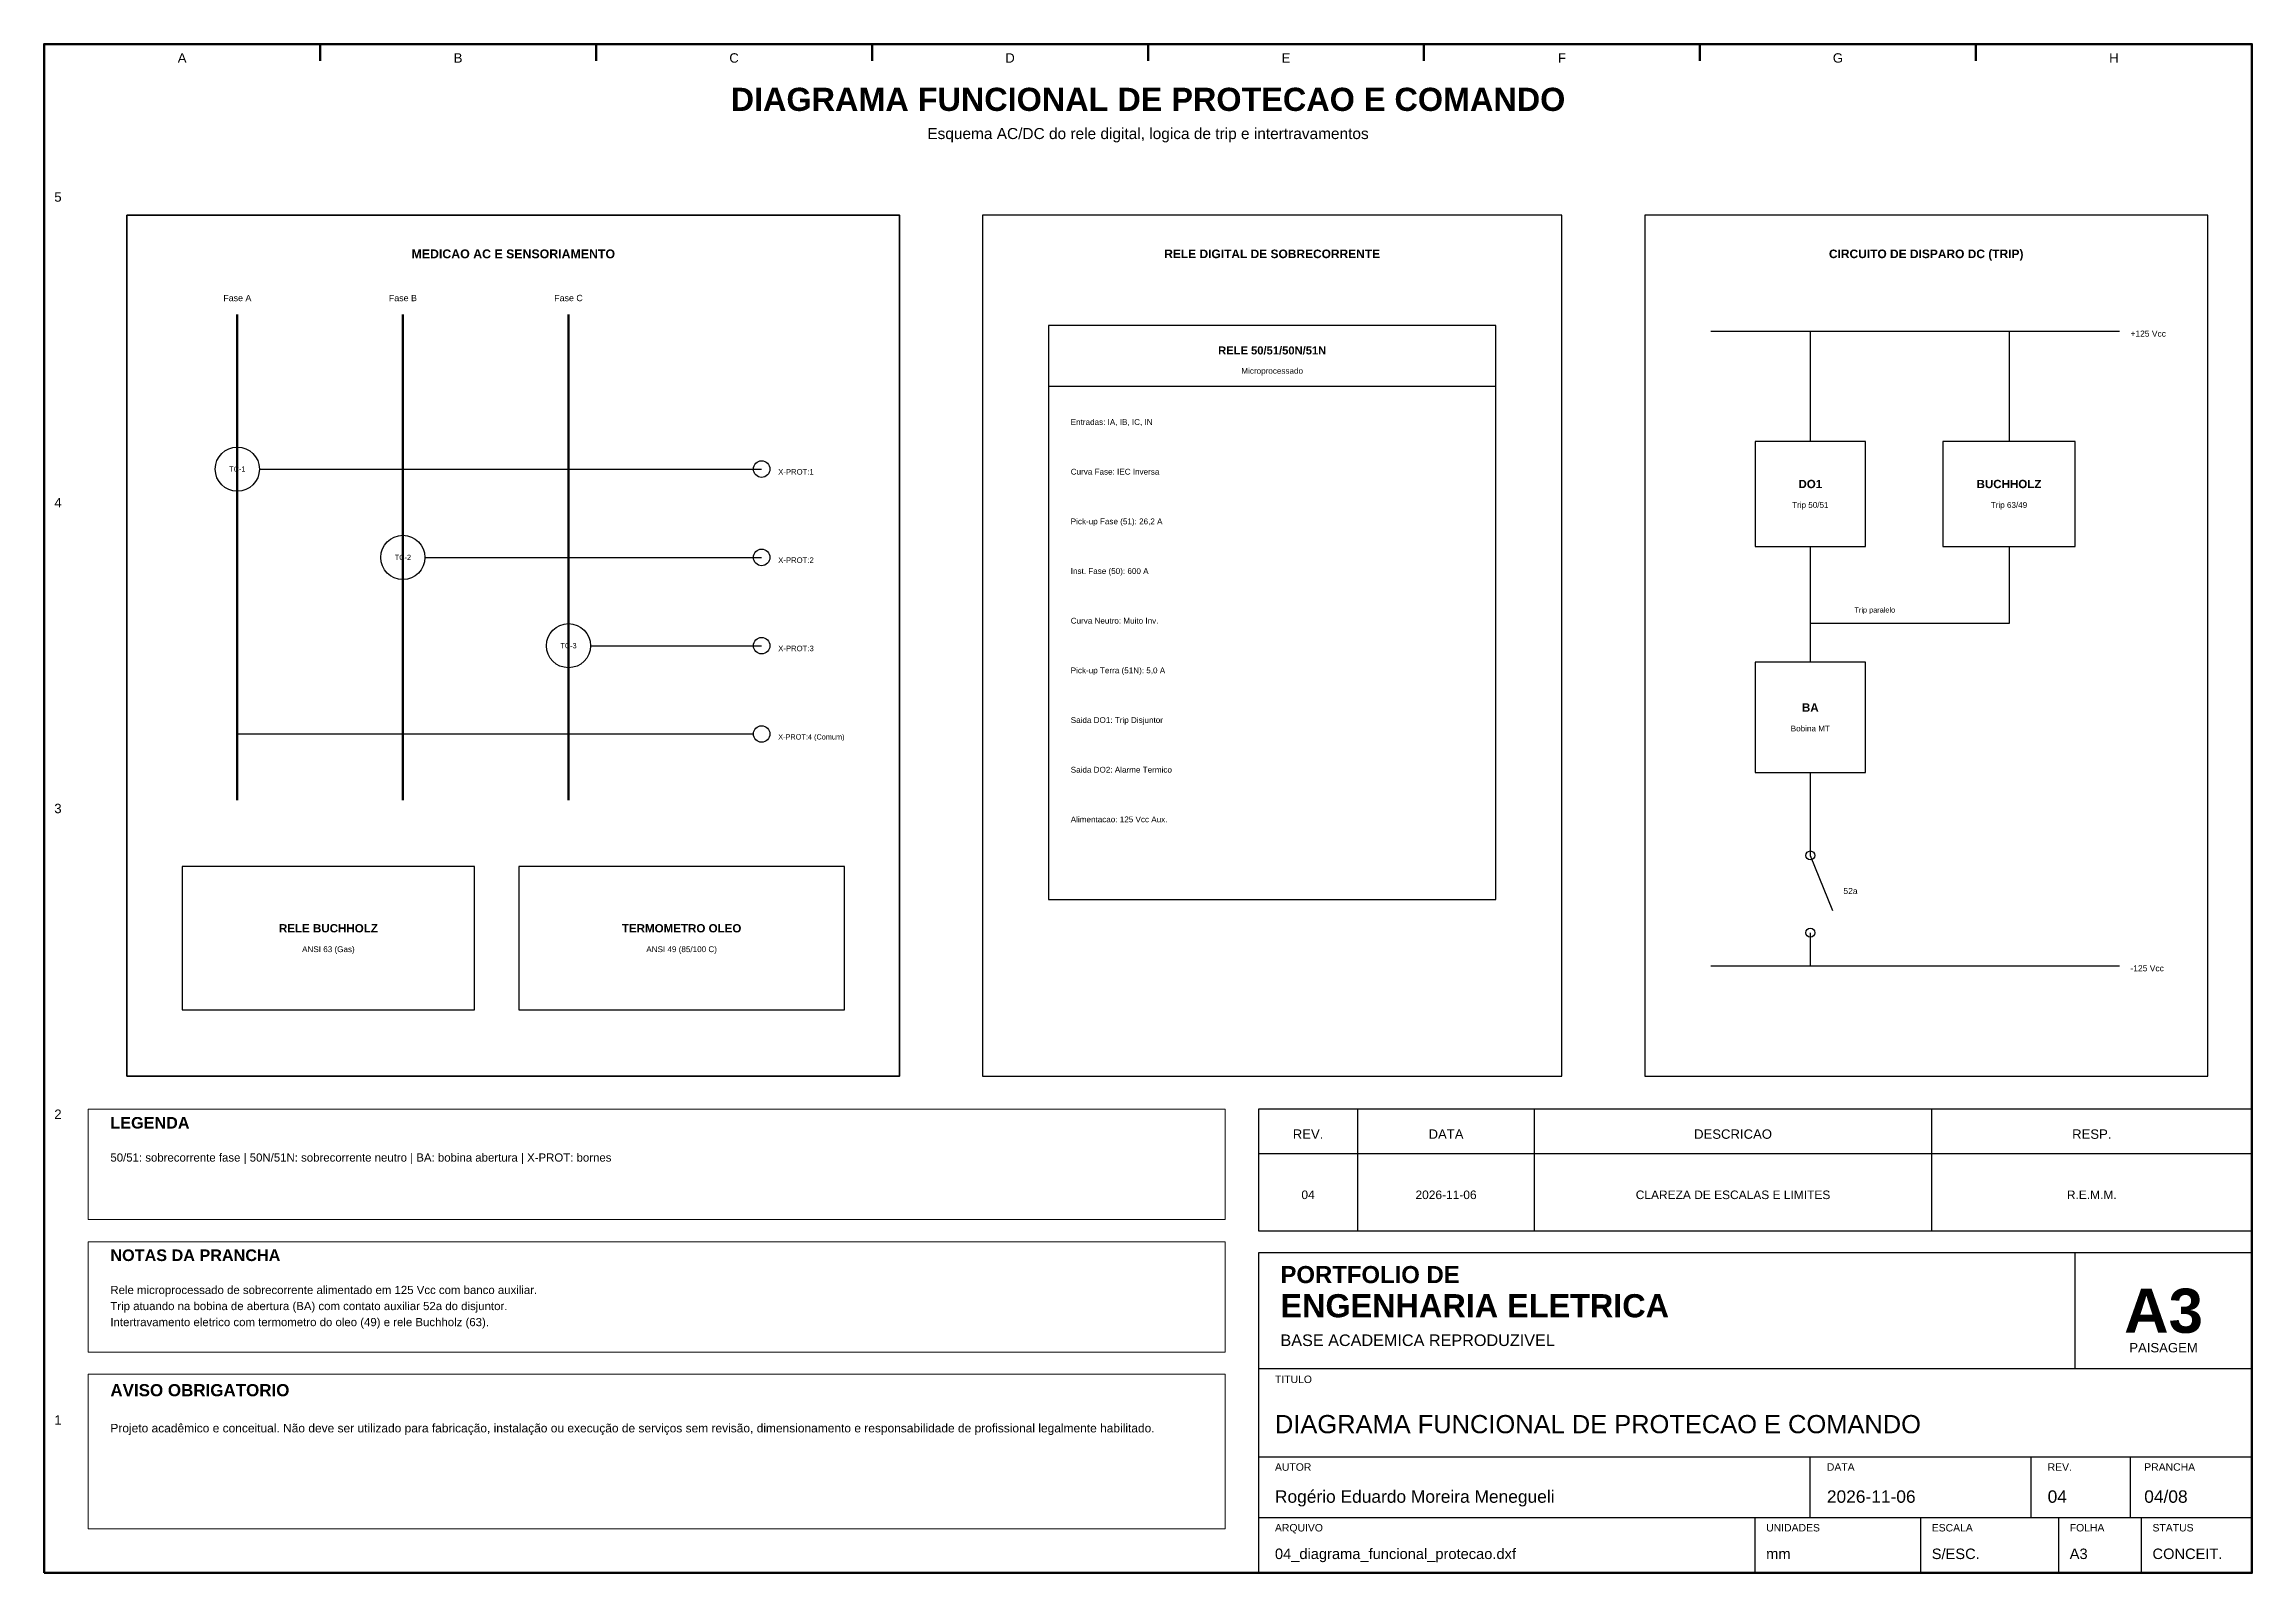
# Model space of a CAD drawing. Header units: millimetres. Extents: x 10 to 410, y 10 to 287.
import ezdxf
from ezdxf.enums import TextEntityAlignment as Align

# ---------------------------------------------------------------- set-up
doc = ezdxf.new("R2010")
doc.units = ezdxf.units.MM
for name, color, linetype, lineweight in [('00_MOLDURA', 7, 'CONTINUOUS', 50), ('01_CARIMBO', 7, 'CONTINUOUS', 25), ('02_TEXTO', 7, 'CONTINUOUS', 18), ('04_EQUIPAMENTOS', 32, 'CONTINUOUS', 35), ('05_POTENCIA', 12, 'CONTINUOUS', 50), ('06_COMANDO', 94, 'CONTINUOUS', 25), ('07_INSTRUMENTACAO', 202, 'CONTINUOUS', 25), ('09_BORNES', 145, 'CONTINUOUS', 25), ('12_LEGENDA', 7, 'CONTINUOUS', 18), ('13_NOTAS', 7, 'CONTINUOUS', 18)]:
    doc.layers.add(name, color=color, linetype=linetype, lineweight=lineweight)
doc.styles.add('PORTFOLIO_TEXTO', font='arial.ttf')
doc.styles.add('PORTFOLIO_TITULO', font='arialbd.ttf', dxfattribs={"width": 0.92})

# ---------------------------------------------------------------- blocks, each defined once
blk = doc.blocks.new('CARIMBO_A3')
at = {"layer": '01_CARIMBO'}
for p, q in [((148, 37), (148, 58)), ((0, 37), (180, 37)), ((0, 21), (180, 21)), ((100, 10), (100, 21)), ((140, 10), (140, 21)), ((158, 10), (158, 21)), ((0, 10), (180, 10)), ((90, 0), (90, 10)), ((120, 0), (120, 10)), ((145, 0), (145, 10)), ((160, 0), (160, 10))]:
    blk.add_line(p, q, dxfattribs=at)
blk.add_lwpolyline([(0, 0), (180, 0), (180, 58), (0, 58)], close=True, dxfattribs=at)
at = {"layer": '01_CARIMBO', "style": 'PORTFOLIO_TEXTO'}
for s, p in [('TITULO', (3, 34.4)), ('AUTOR', (3, 18.5)), ('DATA', (103, 18.5)), ('REV.', (143, 18.5)), ('PRANCHA', (160.5, 18.5)), ('ARQUIVO', (3, 7.5)), ('UNIDADES', (92, 7.5)), ('ESCALA', (122, 7.5)), ('FOLHA', (147, 7.5)), ('STATUS', (162, 7.5))]:
    blk.add_text(s, height=1.35, dxfattribs=at).set_placement(p)
at = {"layer": '02_TEXTO'}
for s, height, style, p in [('PORTFOLIO DE', 3.1, 'PORTFOLIO_TITULO', (4, 52.5)), ('ENGENHARIA ELETRICA', 4.2, 'PORTFOLIO_TITULO', (4, 46.3)), ('BASE ACADEMICA REPRODUZIVEL', 2.1, 'PORTFOLIO_TEXTO', (4, 41.1))]:
    blk.add_text(s, height=height, dxfattribs=dict(at, style=style)).set_placement(p)
for s, height, style, p in [('A3', 8, 'PORTFOLIO_TITULO', (164, 47.5)), ('PAISAGEM', 1.7, 'PORTFOLIO_TEXTO', (164, 40.8))]:
    blk.add_text(s, height=height, dxfattribs=dict(at, style=style)).set_placement(p, align=Align.MIDDLE_CENTER)
at = {"layer": '02_TEXTO', "style": 'PORTFOLIO_TEXTO'}
for tag, p, height in [('TITULO', (3, 25.3), 3.3), ('AUTOR', (3, 12.7), 2.25), ('DATA', (103, 12.7), 2.25), ('REVISAO', (143, 12.7), 2.25), ('PRANCHA', (160.5, 12.7), 2.25), ('ARQUIVO', (3, 2.5), 1.9), ('UNIDADES', (92, 2.5), 1.9), ('ESCALA', (122, 2.5), 1.9), ('FOLHA', (147, 2.5), 1.9), ('STATUS', (162, 2.5), 1.9)]:
    blk.add_attdef(tag, p, '', height=height, dxfattribs=at)

msp = doc.modelspace()

# ---------------------------------------------------------------- linework, layer by layer
at = {"layer": '00_MOLDURA'}
for p, q in [((60, 287), (60, 284)), ((110, 287), (110, 284)), ((160, 287), (160, 284)), ((210, 287), (210, 284)), ((260, 287), (260, 284)), ((310, 287), (310, 284)), ((360, 287), (360, 284))]:
    msp.add_line(p, q, dxfattribs=at)
msp.add_lwpolyline([(10, 10), (410, 10), (410, 287), (10, 287)], close=True, dxfattribs=at)
at = {"layer": '01_CARIMBO'}
for p, q in [((248, 72), (248, 94)), ((280, 72), (280, 94)), ((352, 72), (352, 94)), ((230, 86), (410, 86))]:
    msp.add_line(p, q, dxfattribs=at)
msp.add_lwpolyline([(230, 72), (410, 72), (410, 94), (230, 94)], close=True, dxfattribs=at)
at = {"layer": '04_EQUIPAMENTOS'}
msp.add_lwpolyline([(25, 100), (165, 100), (165, 256), (25, 256)], close=True, dxfattribs=at)
at = {"layer": '05_POTENCIA'}
for p, q in [((45, 238), (45, 150)), ((75, 238), (75, 150)), ((105, 238), (105, 150))]:
    msp.add_line(p, q, dxfattribs=at)
at = {"layer": '06_COMANDO'}
for p, q in [((312, 235), (386, 235)), ((330, 235), (330, 215)), ((366, 235), (366, 215)), ((192, 225), (273, 225)), ((330, 196), (330, 175)), ((366, 196), (366, 182)), ((366, 182), (330, 182)), ((330, 155), (330, 140)), ((330, 140), (334, 130)), ((330, 126), (330, 120)), ((312, 120), (386, 120))]:
    msp.add_line(p, q, dxfattribs=at)
for points in [[(180, 100), (285, 100), (285, 256), (180, 256)], [(300, 100), (402, 100), (402, 256), (300, 256)], [(192, 132), (273, 132), (273, 236), (192, 236)], [(320, 196), (340, 196), (340, 215), (320, 215)], [(354, 196), (378, 196), (378, 215), (354, 215)], [(320, 155), (340, 155), (340, 175), (320, 175)]]:
    msp.add_lwpolyline(points, close=True, dxfattribs=at)
for centre in [(330, 140), (330, 126)]:
    msp.add_circle(centre, 0.8, dxfattribs=at)
at = {"layer": '07_INSTRUMENTACAO'}
for p, q in [((49, 210), (140, 210)), ((79, 194), (140, 194)), ((109, 178), (140, 178)), ((45, 162), (138.5, 162))]:
    msp.add_line(p, q, dxfattribs=at)
for points in [[(35, 112), (88, 112), (88, 138), (35, 138)], [(96, 112), (155, 112), (155, 138), (96, 138)]]:
    msp.add_lwpolyline(points, close=True, dxfattribs=at)
for centre in [(45, 210), (75, 194), (105, 178)]:
    msp.add_circle(centre, 4, dxfattribs=at)
at = {"layer": '09_BORNES'}
for centre in [(140, 210), (140, 194), (140, 178), (140, 162)]:
    msp.add_circle(centre, 1.5, dxfattribs=at)
at = {"layer": '12_LEGENDA'}
msp.add_lwpolyline([(18, 74), (224, 74), (224, 94), (18, 94)], close=True, dxfattribs=at)
at = {"layer": '13_NOTAS'}
for points in [[(18, 50), (224, 50), (224, 70), (18, 70)], [(18, 18), (224, 18), (224, 46), (18, 46)]]:
    msp.add_lwpolyline(points, close=True, dxfattribs=at)

# ---------------------------------------------------------------- block references
at = {"layer": '01_CARIMBO'}
msp.add_blockref('CARIMBO_A3', (230, 10), dxfattribs=at).add_auto_attribs({'TITULO': 'DIAGRAMA FUNCIONAL DE PROTECAO E COMANDO', 'AUTOR': 'Rogério Eduardo Moreira Menegueli', 'DATA': '2026-11-06', 'REVISAO': '04', 'PRANCHA': '04/08', 'ARQUIVO': '04_diagrama_funcional_protecao.dxf', 'UNIDADES': 'mm', 'ESCALA': 'S/ESC.', 'FOLHA': 'A3', 'STATUS': 'CONCEIT.'})

# ---------------------------------------------------------------- texts
at = {"layer": '00_MOLDURA', "style": 'PORTFOLIO_TEXTO'}
for s, p in [('A', (35, 284.5)), ('B', (85, 284.5)), ('C', (135, 284.5)), ('D', (185, 284.5)), ('E', (235, 284.5)), ('F', (285, 284.5)), ('G', (335, 284.5)), ('H', (385, 284.5)), ('5', (12.5, 259.3)), ('4', (12.5, 203.9)), ('3', (12.5, 148.5)), ('2', (12.5, 93.1)), ('1', (12.5, 37.7))]:
    msp.add_text(s, height=1.7, dxfattribs=at).set_placement(p, align=Align.MIDDLE_CENTER)
at = {"layer": '01_CARIMBO', "style": 'PORTFOLIO_TEXTO'}
for s, p in [('REV.', (239, 89.5)), ('DATA', (264, 89.5)), ('DESCRICAO', (316, 89.5)), ('RESP.', (381, 89.5))]:
    msp.add_text(s, height=1.7, dxfattribs=at).set_placement(p, align=Align.MIDDLE_CENTER)
at = {"layer": '02_TEXTO'}
for s, height, style, p in [('DIAGRAMA FUNCIONAL DE PROTECAO E COMANDO', 4.2, 'PORTFOLIO_TITULO', (210, 277)), ('Esquema AC/DC do rele digital, logica de trip e intertravamentos', 2, 'PORTFOLIO_TEXTO', (210, 270.8)), ('Microprocessado', 1.05, 'PORTFOLIO_TEXTO', (232.5, 227.8)), ('Trip 50/51', 1.05, 'PORTFOLIO_TEXTO', (330, 203.5)), ('Trip 63/49', 1.05, 'PORTFOLIO_TEXTO', (366, 203.5)), ('Bobina MT', 1.05, 'PORTFOLIO_TEXTO', (330, 163)), ('ANSI 63 (Gas)', 1.05, 'PORTFOLIO_TEXTO', (61.5, 123)), ('ANSI 49 (85/100 C)', 1.05, 'PORTFOLIO_TEXTO', (125.5, 123)), ('04', 1.55, 'PORTFOLIO_TEXTO', (239, 78.5)), ('2026-11-06', 1.55, 'PORTFOLIO_TEXTO', (264, 78.5)), ('CLAREZA DE ESCALAS E LIMITES', 1.55, 'PORTFOLIO_TEXTO', (316, 78.5)), ('R.E.M.M.', 1.55, 'PORTFOLIO_TEXTO', (381, 78.5))]:
    msp.add_text(s, height=height, dxfattribs=dict(at, style=style)).set_placement(p, align=Align.MIDDLE_CENTER)
at = {"layer": '02_TEXTO', "style": 'PORTFOLIO_TEXTO'}
for s, p in [('Entradas: IA, IB, IC, IN', (196, 218)), ('Curva Fase: IEC Inversa', (196, 209)), ('Pick-up Fase (51): 26,2 A', (196, 200)), ('Inst. Fase (50): 600 A', (196, 191)), ('Curva Neutro: Muito Inv.', (196, 182)), ('Pick-up Terra (51N): 5,0 A', (196, 173)), ('Saida DO1: Trip Disjuntor', (196, 164)), ('Saida DO2: Alarme Termico', (196, 155)), ('Alimentacao: 125 Vcc Aux.', (196, 146))]:
    msp.add_text(s, height=1.05, dxfattribs=at).set_placement(p)
at = {"layer": '04_EQUIPAMENTOS', "style": 'PORTFOLIO_TITULO'}
msp.add_text('MEDICAO AC E SENSORIAMENTO', height=1.6, dxfattribs=at).set_placement((95, 249), align=Align.MIDDLE_CENTER)
at = {"layer": '05_POTENCIA', "style": 'PORTFOLIO_TEXTO'}
for s, p in [('Fase A', (45, 241)), ('Fase B', (75, 241)), ('Fase C', (105, 241))]:
    msp.add_text(s, height=1.15, dxfattribs=at).set_placement(p, align=Align.MIDDLE_CENTER)
at = {"layer": '06_COMANDO', "style": 'PORTFOLIO_TITULO'}
for s, height, p in [('RELE DIGITAL DE SOBRECORRENTE', 1.55, (232.5, 249)), ('CIRCUITO DE DISPARO DC (TRIP)', 1.55, (351, 249)), ('RELE 50/51/50N/51N', 1.45, (232.5, 231.5)), ('DO1', 1.5, (330, 207.3)), ('BUCHHOLZ', 1.5, (366, 207.3)), ('BA', 1.5, (330, 166.8))]:
    msp.add_text(s, height=height, dxfattribs=at).set_placement(p, align=Align.MIDDLE_CENTER)
at = {"layer": '06_COMANDO', "style": 'PORTFOLIO_TEXTO'}
for s, height, p in [('+125 Vcc', 1.1, (388, 234)), ('Trip paralelo', 0.95, (338, 184)), ('52a', 1.1, (336, 133)), ('-125 Vcc', 1.1, (388, 119))]:
    msp.add_text(s, height=height, dxfattribs=at).set_placement(p)
at = {"layer": '07_INSTRUMENTACAO'}
for s, height, style, p in [('TC-1', 0.95, 'PORTFOLIO_TEXTO', (45, 210)), ('TC-2', 0.95, 'PORTFOLIO_TEXTO', (75, 194)), ('TC-3', 0.95, 'PORTFOLIO_TEXTO', (105, 178)), ('RELE BUCHHOLZ', 1.5, 'PORTFOLIO_TITULO', (61.5, 126.8)), ('TERMOMETRO OLEO', 1.5, 'PORTFOLIO_TITULO', (125.5, 126.8))]:
    msp.add_text(s, height=height, dxfattribs=dict(at, style=style)).set_placement(p, align=Align.MIDDLE_CENTER)
at = {"layer": '09_BORNES', "style": 'PORTFOLIO_TEXTO'}
for s, height, p in [('X-PROT:1', 1, (143, 209)), ('X-PROT:2', 1, (143, 193)), ('X-PROT:3', 1, (143, 177)), ('X-PROT:4 (Comum)', 0.95, (143, 161))]:
    msp.add_text(s, height=height, dxfattribs=at).set_placement(p)
at = {"layer": '12_LEGENDA', "style": 'PORTFOLIO_TITULO'}
msp.add_text('LEGENDA', height=2.1, dxfattribs=at).set_placement((22, 90.5))
at = {"layer": '12_LEGENDA', "insert": (22, 86), "char_height": 1.48, "width": 198, "attachment_point": 1, "line_spacing_factor": 1.18, "style": 'PORTFOLIO_TEXTO'}
msp.add_mtext('50/51: sobrecorrente fase | 50N/51N: sobrecorrente neutro | BA: bobina abertura | X-PROT: bornes', dxfattribs=at)
at = {"layer": '13_NOTAS', "style": 'PORTFOLIO_TITULO'}
for s, height, p in [('NOTAS DA PRANCHA', 2.1, (22, 66.5)), ('AVISO OBRIGATORIO', 2.2, (22, 42))]:
    msp.add_text(s, height=height, dxfattribs=at).set_placement(p)
at = {"layer": '13_NOTAS', "width": 198, "attachment_point": 1, "line_spacing_factor": 1.18, "style": 'PORTFOLIO_TEXTO'}
for s, insert, char_height in [('Rele microprocessado de sobrecorrente alimentado em 125 Vcc com banco auxiliar.\\PTrip atuando na bobina de abertura (BA) com contato auxiliar 52a do disjuntor.\\PIntertravamento eletrico com termometro do oleo (49) e rele Buchholz (63).', (22, 62), 1.48), ('Projeto acadêmico e conceitual. Não deve ser utilizado para fabricação, instalação ou execução de serviços sem revisão, dimensionamento e responsabilidade de profissional legalmente habilitado.', (22, 37), 1.55)]:
    msp.add_mtext(s, dxfattribs=dict(at, insert=insert, char_height=char_height))

doc.saveas('drawing.dxf')
